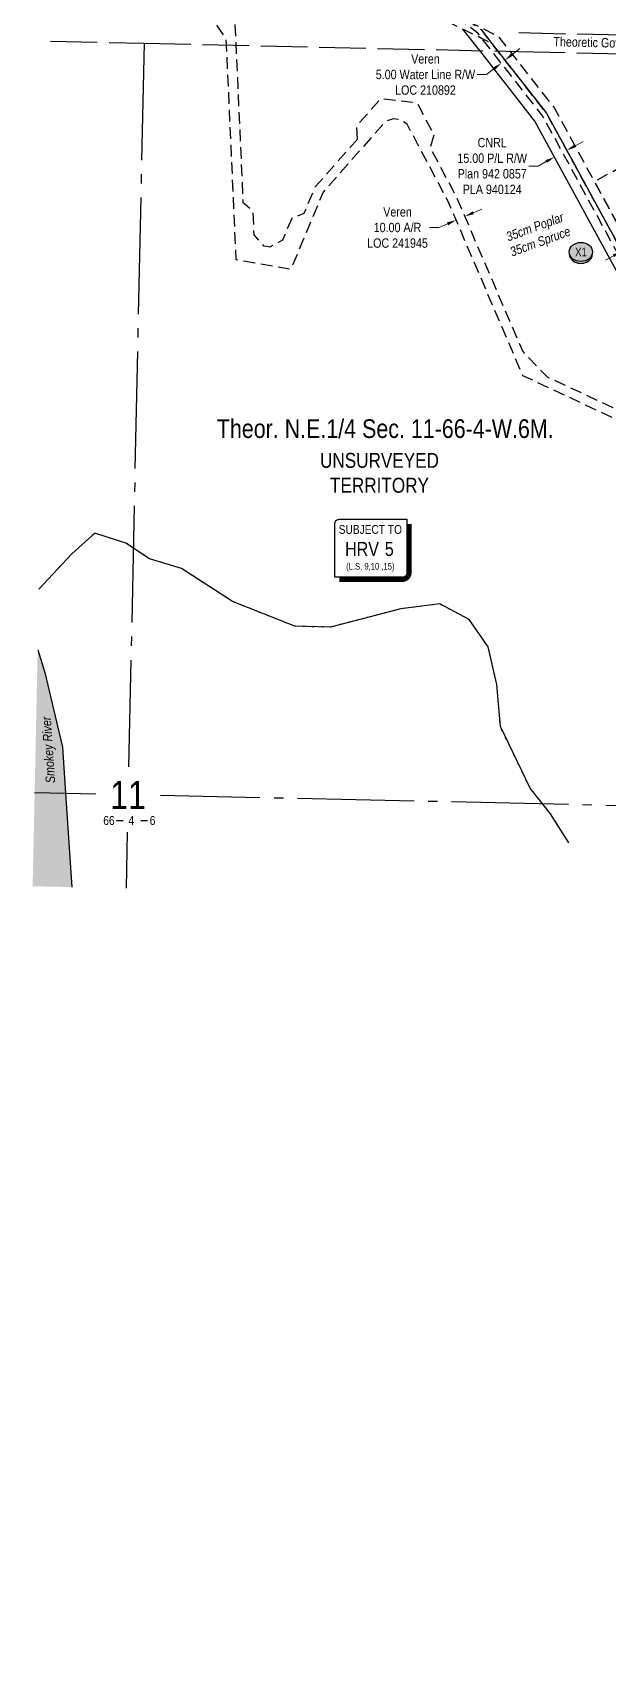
# Model space of a CAD drawing. Extents: x 403800 to 405641, y 6061258 to 6063951.
# Drawn here: x 403800 to 404414, y 6061267 to 6063013 of the extents above; entities that cross this region are included whole.
import ezdxf
from ezdxf.enums import TextEntityAlignment as Align

# ---------------------------------------------------------------- set-up
doc = ezdxf.new("R2010")
doc.units = 0
doc.header["$LTSCALE"] = 5
doc.header["$PDSIZE"] = 0.5
for name, pattern in [('foc-ACCESSROAD', [3.75, 2.5, -1.25]), ('foc-FLOWLINE', [3.75, 2.5, -1.25]), ('foc-QUARTERLINE', [33, 25, -3, 2, -3]), ('foc-UNSURVEYED', [12.5, 10, -2.5]), ('foc-WHEELTRACKS', [2, 0.4, -1.6])]:
    doc.linetypes.add(name, pattern=pattern)
doc.layers.get('Defpoints').update_dxf_attribs({"color": 9})
for name, color, linetype in [('10', 1, 'Continuous'), ('9', 3, 'Continuous'), ('C-AR', 13, 'foc-ACCESSROAD'), ('C-FLOWLINE', 13, 'foc-FLOWLINE'), ('C-SYMBOL', 7, 'Continuous'), ('C-WS', 13, 'foc-ACCESSROAD'), ('CG-NOTES', 7, 'Continuous'), ('CTW', 7, 'Continuous'), ('F-RW', 190, 'Continuous'), ('L-QSEC', 8, 'foc-QUARTERLINE'), ('L-ROAD-T', 7, 'Continuous'), ('L-SECLBL', 7, 'Continuous'), ('L-UNS-T', 3, 'Continuous'), ('L-USEC', 7, 'foc-UNSURVEYED'), ('P-CROSSINGS', 250, 'Continuous'), ('T-BUSH-T', 110, 'Continuous'), ('T-WATER', 160, 'Continuous'), ('T-WATER-H', 133, 'Continuous'), ('T-WATER-P3', 160, 'foc-WHEELTRACKS'), ('T-WATER-T', 170, 'Continuous')]:
    doc.layers.add(name, color=color, linetype=linetype)
for name, color, linetype, lineweight in [('C-AR-T', 13, 'Continuous', 9), ('C-RW-T', 13, 'Continuous', 9), ('F-RW-T', 190, 'Continuous', 9)]:
    doc.layers.add(name, color=color, linetype=linetype, lineweight=lineweight)
doc.styles.add('175L', font='ARIALN.TTF', dxfattribs={"height": 20})
doc.styles.add('80CG', font='ARIALN.TTF', dxfattribs={"height": 10})
doc.styles.add('80L', font='ARIALN.TTF', dxfattribs={"height": 10})
doc.styles.add('80LS', font='ARIALNI.TTF', dxfattribs={"height": 10})
doc.styles.add('Crossing', font='ARIALN.TTF', dxfattribs={"height": 10})
doc.styles.add('foc-LtypeFont', font='ARIALN.TTF', dxfattribs={"height": 7.35})
doc.styles.add('HRV', font='ARIALN.TTF', dxfattribs={"height": 3})
doc.styles.add('SIMPLEX', font='ARIALN.TTF')
doc.linetypes.add('foc-TOPO-flowdirection-NOLINE', pattern='A,0,[">",foc-LtypeFont,S=0.3,R=0,X=0,Y=-0.945],-20,[">",foc-LtypeFont,S=0.3,R=0,X=0,Y=-0.945],0', length=20)
doc.dimstyles.new('Compass 5 000', dxfattribs={"dimscale": 5, "dimtxt": 9, "dimasz": 2, "dimexe": 0.2, "dimexo": 0.0625, "dimgap": 0.5, "dimtad": 0, "dimtih": 1, "dimtoh": 1, "dimzin": 0, "dimdsep": 46, "dimtxsty": '80CG', "dimcen": 0.1, "dimse1": 1, "dimse2": 1, "dimclrd": 256, "dimclrt": 256, "dimaunit": 1, "dimadec": 4, "dimazin": 0, "dimtfac": 0.06, "dimtofl": 0, "dimtmove": 0, "dimatfit": 1, "dimfxl": 0.2, "dimtolj": 1, "dimtzin": 0, "dimlwd": -1, "dimarcsym": 0})

# ---------------------------------------------------------------- blocks, each defined once
blk = doc.blocks.new('L-SECLBL')
at = {"layer": '9', "color": 7}
for p, q in [((-5.1, -27.8), (-12.3, -27.8)), ((20.7, -27.8), (13.5, -27.8))]:
    blk.add_line(p, q, dxfattribs=at)
at = {"layer": '10', "color": 2, "style": 'SIMPLEX'}
blk.add_attdef('SEC', text='', height=30, dxfattribs=at).set_placement((0, 0), align=Align.MIDDLE)
at = {"layer": '10', "color": 5, "style": '80L'}
blk.add_attdef('TWP', text='', height=9.5, dxfattribs=at).set_placement((-14.4, -27.4), align=Align.MIDDLE_RIGHT)
blk.add_attdef('RGE', text='', height=9.5, dxfattribs=at).set_placement((3.6, -27.4), align=Align.MIDDLE_CENTER)
blk.add_attdef('MER', text='', height=9.5, dxfattribs=at).set_placement((23.2, -27.4), align=Align.MIDDLE_LEFT)
blk = doc.blocks.new('*D507')
at = {"layer": 'C-AR-T', "transparency": 16777216}
for p, q in [((404447.4, 6062789), (404456.2, 6062793.8)), ((404456.2, 6062793.8), (404466.2, 6062793.8)), ((404421, 6062774.7), (404412.3, 6062769.9))]:
    blk.add_line(p, q, dxfattribs=at)
for points in [[(404420.2, 6062776.1), (404421.8, 6062773.2), (404429.8, 6062779.5)], [(404446.6, 6062790.5), (404448.2, 6062787.6), (404438.6, 6062784.3)]]:
    blk.add_solid(points, dxfattribs=at)
at = {"layer": 'Defpoints', "color": 0, "transparency": 16777216}
for p in [(404372.4, 6062905.7), (404363.6, 6062900.9), (404438.6, 6062784.3)]:
    blk.add_point(p, dxfattribs=at)
at = {"layer": 'C-AR-T', "transparency": 16777216, "insert": (404500.5, 6062793.8), "char_height": 10, "attachment_point": 5, "style": '80CG'}
blk.add_mtext('\\A1;Veren\\P10.00 A/R\\PLOC 210907\\P(As-Built)', dxfattribs=at)
blk = doc.blocks.new('*D508')
at = {"layer": 'Defpoints', "color": 0, "transparency": 16777216}
for p in [(404357.8, 6062880.2), (404533.6, 6062589.1), (404520.5, 6062581.9)]:
    blk.add_point(p, dxfattribs=at)
at = {"layer": 'F-RW-T', "transparency": 16777216}
for p, q in [((404379.8, 6062892.2), (404388.5, 6062896.9)), ((404340.3, 6062870.6), (404330.3, 6062870.6)), ((404349, 6062875.4), (404340.3, 6062870.6))]:
    blk.add_line(p, q, dxfattribs=at)
for points in [[(404379, 6062893.6), (404380.6, 6062890.7), (404371, 6062887.4)], [(404348.2, 6062876.9), (404349.8, 6062873.9), (404357.8, 6062880.2)]]:
    blk.add_solid(points, dxfattribs=at)
at = {"layer": 'F-RW-T', "transparency": 16777216, "insert": (404291.2, 6062870.6), "char_height": 10, "attachment_point": 5, "style": '80CG'}
blk.add_mtext('\\A1;CNRL\\P15.00 P/L R/W\\PPlan 942 0857\\PPLA 940124', dxfattribs=at)
blk = doc.blocks.new('HRV')
blk.add_lwpolyline([(-35.1, 31.6), (37.2, 31.6), (37.2, -25.5, -0.414214), (32.2, -30.5), (-40.1, -30.5), (-40.1, 26.6, -0.414214)], format="xyb", close=True)
at = {"const_width": 5, "flags": 128}
blk.add_lwpolyline([(-35.1, -33), (32.2, -33, 0.414214), (39.7, -25.5), (39.7, 26.6)], format="xyb", dxfattribs=at)
at = {"style": '80L'}
blk.add_text('SUBJECT TO', height=9.5, dxfattribs=at).set_placement((-2, 13.1), align=Align.BOTTOM_CENTER)
blk.add_attdef('(N.W.1/4 00)', text='', height=7.12, dxfattribs=at).set_placement((-2, -24.4), align=Align.BOTTOM_CENTER)
at = {"layer": 'CTW', "color": 3, "style": 'HRV'}
blk.add_text('HRV', height=15, dxfattribs=at).set_placement((-10.9, -0.2), align=Align.MIDDLE_CENTER)
blk.add_attdef('0', text='', height=15, dxfattribs=at).set_placement((18.3, -0.2), align=Align.MIDDLE_CENTER)
blk = doc.blocks.new('*D509')
at = {"layer": 'C-AR-T', "transparency": 16777216}
for p, q in [((404271, 6062820.6), (404280.2, 6062824.5)), ((404234.2, 6062804.8), (404224.2, 6062804.8)), ((404243.4, 6062808.8), (404234.2, 6062804.8))]:
    blk.add_line(p, q, dxfattribs=at)
for points in [[(404270.3, 6062822.1), (404271.7, 6062819.1), (404261.8, 6062816.6)], [(404242.8, 6062810.3), (404244.1, 6062807.2), (404252.6, 6062812.7)]]:
    blk.add_solid(points, dxfattribs=at)
at = {"layer": 'Defpoints', "color": 0, "transparency": 16777216}
for p in [(404262.4, 6062815.2), (404252.6, 6062812.7), (404253.2, 6062811.3)]:
    blk.add_point(p, dxfattribs=at)
at = {"layer": 'C-AR-T', "transparency": 16777216, "insert": (404189.9, 6062804.8), "char_height": 10, "attachment_point": 5, "style": '80CG'}
blk.add_mtext('\\A1;Veren\\P10.00 A/R\\PLOC 241945', dxfattribs=at)
blk = doc.blocks.new('*D514')
at = {"layer": 'C-RW-T', "transparency": 16777216}
for p, q in [((404312.7, 6062990.1), (404320.6, 6062996.2)), ((404293, 6062974.6), (404285.1, 6062968.5)), ((404285.1, 6062968.5), (404275.1, 6062968.5))]:
    blk.add_line(p, q, dxfattribs=at)
for points in [[(404311.7, 6062991.4), (404313.7, 6062988.7), (404304.8, 6062983.9)], [(404292, 6062976), (404294.1, 6062973.3), (404300.9, 6062980.8)]]:
    blk.add_solid(points, dxfattribs=at)
at = {"layer": 'Defpoints', "color": 0, "transparency": 16777216}
for p in [(404300.9, 6062980.8), (404300.9, 6062980.8), (404304.8, 6062983.9)]:
    blk.add_point(p, dxfattribs=at)
at = {"layer": 'C-RW-T', "transparency": 16777216, "insert": (404219.8, 6062968.5), "char_height": 10, "attachment_point": 5, "style": '80CG'}
blk.add_mtext('\\A1;Veren\\P5.00 Water Line R/W\\PLOC 210892', dxfattribs=at)
blk = doc.blocks.new('xing2')
h = blk.add_hatch(color=50)
h.dxf.hatch_style = 1
edge = h.paths.add_edge_path()
edge.add_ellipse((0, 0), major_axis=(-12.5, 0), ratio=0.816297, start_angle=0, end_angle=360)
h = blk.add_hatch(color=250)
h.dxf.hatch_style = 1
edge = h.paths.add_edge_path()
edge.add_ellipse((0, -2), major_axis=(-12.5, 0), ratio=0.816297, start_angle=0, end_angle=180)
edge.add_line((12.5, -2), (12.5, 0))
edge.add_ellipse((0, 0), major_axis=(-12.5, 0), ratio=0.816297, start_angle=0, end_angle=180, ccw=False)
edge.add_line((-12.5, 0), (-12.5, -2))
at = {"color": 250}
blk.add_ellipse((0, 0), major_axis=(-12.5, 0), ratio=0.816297, dxfattribs=at)
blk.add_ellipse((0, -2), major_axis=(-12.5, 0), ratio=0.816297, start_param=0, end_param=3.141593, dxfattribs=at)
at = {"color": 250, "style": 'Crossing'}
blk.add_attdef('CROSSING', text='', height=9, dxfattribs=at).set_placement((0.1, 0), align=Align.MIDDLE_CENTER)
at = {"color": 250, "style": 'Crossing', "flags": 1}
for tag, p in [('OWNER', (0.1, -12.5)), ('DESCRIPTION', (0.1, -25.8)), ('LOCATION', (0.1, -39.3)), ('DWG_REF', (0.1, -52.8))]:
    blk.add_attdef(tag, text='', height=9, dxfattribs=at).set_placement(p, align=Align.MIDDLE_CENTER)

msp = doc.modelspace()

# ---------------------------------------------------------------- hatches: boundary and pattern name
at = {"layer": 'T-WATER-H'}
h = msp.add_hatch(color=256, dxfattribs=at)
h.dxf.hatch_style = 1
h.paths.add_polyline_path([(403831.494, 6062248.994), (403812.462, 6062328.827), (403804.953, 6062353.016), (403801.703, 6062200.009), (403834.756, 6062199.285)])
h.paths.add_polyline_path([(403834.756, 6062199.272), (403834.756, 6062199.285), (403801.703, 6062200.009), (403799.58, 6062100.072), (403841.324, 6062099.158)])

# ---------------------------------------------------------------- linework, layer by layer
at = {"layer": 'C-AR', "flags": 128}
msp.add_lwpolyline([(403820.571, 6063088.308), (403887.434, 6063076.071), (403920.214, 6063072.327), (404245.671, 6063035.159), (404267.302, 6063024.489), (404270.918, 6063022.714), (404276.664, 6063019.882), (404297.34, 6063009.691), (404310.098, 6062993.381), (404357.748, 6062932.515), (404616.303, 6062458.383), (404658.307, 6062396.275), (404705.997, 6062340.523), (404727.364, 6062315.544), (404735.442, 6062306.112), (404780.791, 6062253.161), (404845.842, 6062177.06), (404960.422, 6062043.028), (404961.462, 6062037.517), (404969.947, 6062019.343), (404972.621, 6062013.613), (404968.796, 6062018.078), (404968.457, 6062018.475), (404960.446, 6062027.832), (404949.622, 6062040.49), (404937.779, 6062054.327), (404832.487, 6062177.362), (404784.285, 6062233.681), (404735.126, 6062291.117), (404719.78, 6062309.061), (404705.682, 6062325.543), (404650.347, 6062390.203), (404607.757, 6062453.175), (404349.37, 6062927.001), (404297.186, 6062993.664), (404290.861, 6063001.746), (404280.531, 6063006.838), (404259.866, 6063017.016), (404243.624, 6063025.008), (404242.791, 6063025.426), (404167.306, 6063034.009), (404166.741, 6063029.043), (404127.013, 6063033.559), (404127.578, 6063038.526), (404048.83, 6063047.478), (404048.265, 6063042.512), (404008.538, 6063047.029), (404009.102, 6063051.995), (403920, 6063062.258), (403885.971, 6063066.177), (403820.356, 6063078.187)], dxfattribs=at)
at = {"layer": 'C-FLOWLINE', "flags": 128}
for points in [[(403820.678, 6063093.37), (403888.166, 6063081.018), (403920.32, 6063077.346), (404247.572, 6063039.972), (404268.551, 6063024.462), (404270.919, 6063022.717), (404279.29, 6063016.532), (404290.861, 6063001.747), (404297.184, 6062993.664), (404349.37, 6062927.001), (404607.757, 6062453.175), (404650.347, 6062390.203), (404705.682, 6062325.543), (404719.777, 6062309.054), (404735.126, 6062291.117), (404784.283, 6062233.678), (404832.472, 6062177.362), (404937.779, 6062054.327), (404937.735, 6062039.005), (404962.01, 6062010.632), (404965.283, 6062006.816), (404961.918, 6062003.057), (404960.3, 6062001.249), (404962.401, 6061989.948), (404957.373, 6061989.605), (404810.596, 6061979.631), (404822.8, 6061800.11), (404823.139, 6061795.127), (404752.135, 6061790.273), (404752.487, 6061785.328), (404757.333, 6061785.657), (404928.373, 6061797.256), (404971.235, 6061775.885), (405000.56, 6061747.825), (405002.896, 6061744.75), (405016.357, 6061727.032), (405032.512, 6061705.768), (405033.034, 6061702.964), (405039.284, 6061669.388), (405040.747, 6061661.528), (405041.664, 6061656.603), (405091.747, 6061387.589), (405095.387, 6061366.913), (405113.061, 6061266.548)], [(405107.966, 6061266.663), (405090.291, 6061367.028), (405086.83, 6061386.696), (405048.447, 6061592.863), (405045.702, 6061607.608), (405036.752, 6061655.687), (405035.835, 6061660.613), (405034.372, 6061668.473), (405028.121, 6061702.051), (405027.817, 6061703.686), (405018.391, 6061716.092), (405004.923, 6061733.82), (404996.821, 6061744.485), (404968.329, 6061771.748), (404927.36, 6061792.177), (404911.853, 6061791.125), (404757.135, 6061780.632), (404747.84, 6061780.002), (404746.82, 6061794.959), (404817.813, 6061799.773), (404805.27, 6061984.276), (404940.853, 6061993.489), (404951.442, 6061994.209), (404956.458, 6061994.549), (404954.923, 6062002.824), (404958.626, 6062006.905), (404955.343, 6062010.741), (404952.906, 6062013.589), (404932.738, 6062037.156), (404932.781, 6062052.48), (404825.763, 6062177.513), (404734.968, 6062283.601), (404715.975, 6062305.791), (404705.523, 6062318.01), (404646.367, 6062387.167), (404603.484, 6062450.571), (404345.18, 6062924.244), (404290.727, 6062993.806), (404280.531, 6063006.839), (404275.771, 6063012.922), (404259.884, 6063024.652), (404245.671, 6063035.159), (403920.214, 6063072.327), (403887.434, 6063076.071), (403820.571, 6063088.308)]]:
    msp.add_lwpolyline(points, dxfattribs=at)
at = {"layer": 'C-WS', "flags": 128}
msp.add_lwpolyline([(404455.568, 6062815.817), (404429.215, 6062801.452), (404400.48, 6062854.15), (404426.832, 6062868.515), (404455.568, 6062815.817)], close=True, dxfattribs=at)
at = {"layer": 'F-RW'}
for points in [[(404594.934, 6062445.37), (404336.798, 6062918.736), (404277.813, 6062994.088), (404259.866, 6063017.016)], [(404279.289, 6063016.53), (404290.861, 6063001.746), (404297.186, 6062993.664), (404349.37, 6062927.001), (404607.757, 6062453.175)]]:
    msp.add_lwpolyline(points, dxfattribs=at)
at = {"layer": 'L-QSEC'}
for p, q in [((403918.719, 6063001.968), (403902.275, 6062227.82)), ((403867.114, 6062198.577), (403801.703, 6062200.009)), ((404702.622, 6062180.289), (403936.381, 6062197.061)), ((403900.789, 6062157.836), (403899.515, 6062097.885))]:
    msp.add_line(p, q, dxfattribs=at)
at = {"layer": 'L-USEC'}
for p, q in [((404319.58, 6063013.309), (404720.002, 6063004.541)), ((403818.783, 6063004.156), (403918.719, 6063001.968)), ((403918.719, 6063001.968), (404319.14, 6062993.202)), ((404319.14, 6062993.202), (404719.562, 6062984.434))]:
    msp.add_line(p, q, dxfattribs=at)
at = {"layer": 'T-WATER'}
msp.add_lwpolyline([(403804.953, 6062353.016), (403812.462, 6062328.827), (403831.494, 6062248.994), (403834.756, 6062199.272), (403841.324, 6062099.158)], dxfattribs=at)
at = {"layer": 'T-WATER-P3', "flags": 128}
msp.add_lwpolyline([(404373.212, 6062146.506), (404353.574, 6062177.457), (404331.748, 6062204.998), (404299.951, 6062270.849), (404296.15, 6062315.81), (404286.883, 6062356.298), (404266.555, 6062385.475), (404235.011, 6062402.073), (404193.422, 6062396.844), (404118.083, 6062377.34), (404079.922, 6062378.205), (404013.216, 6062404.73), (403958.769, 6062440.098), (403924.433, 6062450.521), (403899.21, 6062467.278), (403866.088, 6062477.666), (403841.378, 6062455.701), (403806.335, 6062418.086)], dxfattribs=at)
at = {"layer": 'T-WATER-P3', "linetype": 'foc-TOPO-flowdirection-NOLINE', "flags": 128}
msp.add_lwpolyline([(404373.212, 6062146.506), (404353.574, 6062177.457), (404331.748, 6062204.998), (404299.951, 6062270.849), (404296.15, 6062315.81), (404286.883, 6062356.298), (404266.555, 6062385.475), (404235.011, 6062402.073), (404193.422, 6062396.844), (404118.083, 6062377.34), (404079.922, 6062378.205), (404013.216, 6062404.73), (403958.769, 6062440.098), (403924.433, 6062450.521), (403899.21, 6062467.278), (403866.088, 6062477.666), (403841.378, 6062455.701), (403806.335, 6062418.086)], dxfattribs=at)

# ---------------------------------------------------------------- block references
at = {"layer": 'CG-NOTES'}
msp.add_blockref('HRV', (404162.829, 6062461.102), dxfattribs=at).add_auto_attribs({'(N.W.1/4 00)': '(L.S. 9,10 ,15)', '0': '5'})
at = {"layer": 'L-SECLBL', "color": 6}
msp.add_blockref('L-SECLBL', (403901.638, 6062197.826), dxfattribs=at).add_auto_attribs({'SEC': '11', 'TWP': '66', 'RGE': '4', 'MER': '6'})
at = {"layer": 'P-CROSSINGS', "color": 2, "xscale": 0.999592, "yscale": 0.999592, "zscale": 0.999592}
msp.add_blockref('xing2', (404386.084, 6062778.663), dxfattribs=at).add_auto_attribs({'CROSSING': 'X1'})

# ---------------------------------------------------------------- texts
at = {"layer": 'C-SYMBOL', "color": 3, "style": '175L'}
msp.add_text('Theor. N.E.1/4 Sec. 11-66-4-W.6M.', height=20, dxfattribs=at).set_placement((404176.804, 6062573.667), align=Align.BOTTOM_CENTER)
at = {"layer": 'T-BUSH-T', "insert": (404335.118, 6062810.228), "char_height": 9.99189, "width": 87.19733, "attachment_point": 2, "rotation": 20, "style": '80LS'}
msp.add_mtext('35cm Poplar\\P35cm Spruce', dxfattribs=at)
at = {"layer": 'T-WATER-T', "insert": (403813.753, 6062209.601), "char_height": 9.99593, "attachment_point": 1, "rotation": 93.723333, "style": '80L'}
msp.add_mtext_dynamic_manual_height_columns('\\pi0.45568;{\\fArial Narrow|b0|i1|c0|p34;Smokey River}', width=72.3625, gutter_width=47.481, heights=[0], dxfattribs=at)

# ---------------------------------------------------------------- dimensions: what is measured, and where the dimension line sits
at = {"layer": 'C-AR-T'}
dim = msp.add_linear_dim(base=(404438.599, 6062784.252), p1=(404363.593, 6062900.918), p2=(404372.368, 6062905.704), angle=28.604603, text='Veren\\P10.00 A/R\\PLOC 210907\\P(As-Built)', dimstyle='Compass 5 000', dxfattribs=at)
dim.commit()
dim.dimension.update_dxf_attribs({"geometry": '*D507', "text_midpoint": (404500.459, 6062793.827), "dimtype": 161})
dim = msp.add_aligned_dim(p1=(404262.422, 6062815.199), p2=(404253.236, 6062811.257), distance=-1.568, text='Veren\\P10.00 A/R\\PLOC 241945', dimstyle='Compass 5 000', dxfattribs=at)
dim.commit()
dim.dimension.update_dxf_attribs({"geometry": '*D509', "text_midpoint": (404189.904, 6062804.81)})
at = {"layer": 'C-RW-T', "color": 5}
dim = msp.add_aligned_dim(p1=(404304.821, 6062983.91), p2=(404300.885, 6062980.829), distance=0.019, text='Veren\\P5.00 Water Line R/W\\PLOC 210892', dimstyle='Compass 5 000', dxfattribs=at)
dim.commit()
dim.dimension.update_dxf_attribs({"geometry": '*D514', "text_midpoint": (404219.763, 6062968.486)})
at = {"layer": 'F-RW-T'}
dim = msp.add_linear_dim(base=(404357.817, 6062880.192), p1=(404533.645, 6062589.079), p2=(404520.481, 6062581.9), angle=208.604494, text='CNRL\\P15.00 P/L R/W\\PPlan 942 0857\\PPLA 940124', dimstyle='Compass 5 000', dxfattribs=at)
dim.commit()
dim.dimension.update_dxf_attribs({"geometry": '*D508', "text_midpoint": (404291.172, 6062870.617), "dimtype": 161})

# ---------------------------------------------------------------- next in the draw order: texts
at = {"layer": 'L-ROAD-T', "insert": (404456.687, 6063006.569), "char_height": 9.99603, "width": 201.30327, "attachment_point": 2, "rotation": 358.745741, "style": '80L', "bg_fill": 3, "box_fill_scale": 1.15, "bg_fill_color": 256, "bg_fill_true_color": 256, "bg_fill_transparency": 0}
msp.add_mtext('Theoretic Government Road Allowance', dxfattribs=at)
at = {"layer": 'L-UNS-T', "color": 3, "insert": (404170.627, 6062542.283), "char_height": 15.99365, "attachment_point": 5, "style": '80L', "bg_fill": 3, "box_fill_scale": 1.15, "bg_fill_color": 256, "bg_fill_true_color": 256, "bg_fill_transparency": 0}
msp.add_mtext_dynamic_manual_height_columns('UNSURVEYED TERRITORY', width=126.36354, gutter_width=47.481, heights=[0], dxfattribs=at)

# ---------------------------------------------------------------- next in the draw order: linework, layer by layer
at = {"layer": 'C-AR', "flags": 128}
msp.add_lwpolyline([(404147.176, 6062899.499), (404146.305, 6062913.608), (404172.161, 6062942.867), (404191.406, 6062940.589), (404210.648, 6062938.311), (404228.964, 6062903.83), (404224.825, 6062890.313), (404252.737, 6062837.766), (404323.862, 6062672.038), (404349.859, 6062645.206), (404555.397, 6062549.191), (404563.47, 6062534.387), (404324.063, 6062646.223), (404243.715, 6062833.443), (404211.308, 6062894.451), (404200.248, 6062915.274), (404192.94, 6062920.276), (404185.172, 6062921.195), (404176.899, 6062918.038), (404161.286, 6062900.37), (404110.421, 6062842.811), (404075.688, 6062759.878), (404017.368, 6062770.229), (404006.7, 6063006.783), (403987.41, 6063034.599), (403923.78, 6063061.741), (403958.523, 6063057.789), (404015.502, 6063033.484), (404024.59, 6062831.965), (404035.026, 6062822.43), (404036.169, 6062797.103), (404046.461, 6062785.37), (404050.022, 6062784.738), (404053.587, 6062784.105), (404067.29, 6062791.579), (404077.085, 6062814.966), (404090.167, 6062820.325), (404101.838, 6062848.194)], close=True, dxfattribs=at)

doc.saveas('drawing.dxf')
